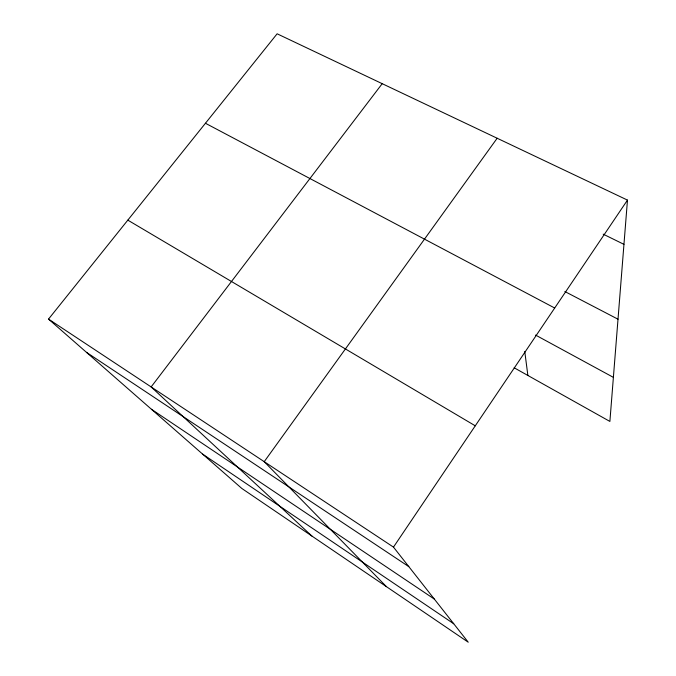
<?xml version="1.0" encoding="UTF-8"?>
<svg xmlns="http://www.w3.org/2000/svg" width="676" height="676" viewBox="0 0 676 676"><rect width="100%" height="100%" fill="white"/><g stroke="black" fill="none" stroke-linecap="round" stroke-linejoin="round"><path stroke-width="1.01" d="M48.528 319.106L393.474 547.112L468.231 642.2L241.856 488.486L48.528 319.106L277.126 33.8L627.472 200.096L609.887 421.435L514.157 367.778M393.474 547.112L627.472 200.096M497.164 138.242L264.223 461.674L386.444 586.658M382.21 83.68L151.137 386.934L311.949 536.085M603.203 234.158L623.956 244.357M564.84 291.517L618.008 319.199M205.445 123.26L554.692 308.019M535.561 335.068L613.385 377.36M127.823 220.139L475.27 425.812M86.469 352.34L408.836 566.649M151.424 409.25L434.33 599.08M202.623 454.111L453.748 623.771M524.762 351.486L527.871 375.459"/></g></svg>
